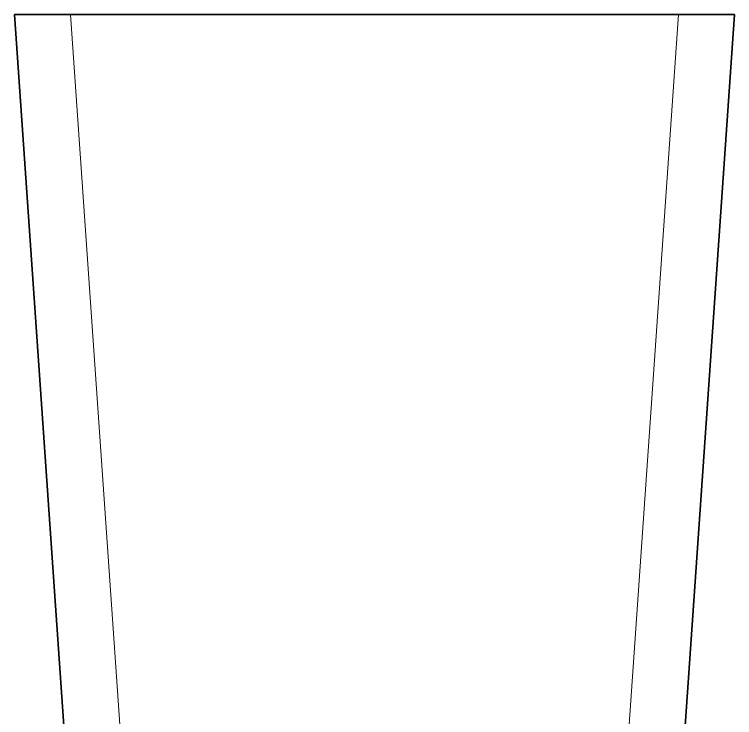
# Model space of a CAD drawing. Extents: x 16296677952 to 16296679688, y -37409618576 to -37409617304.
# Drawn here: x 16296678233.2 to 16296678297.2, y -37409618154.6 to -37409618092.1 of the extents above; entities that cross this region are included whole.
import ezdxf

# ---------------------------------------------------------------- set-up
doc = ezdxf.new("R2010")
doc.units = 0
doc.header["$LTSCALE"] = 10
doc.header["$MEASUREMENT"] = 0
doc.layers.get('0').update_dxf_attribs({"linetype": 'CONTINUOUS'})

msp = doc.modelspace()

# ---------------------------------------------------------------- linework, layer by layer
at = {"color": 7, "lineweight": 35}
for p, q in [((16296678233.16884, -37409618092.0867), (16296678239.41884, -37409618182.0867)), ((16296678292.180861, -37409618092.0867), (16296678238.156879, -37409618092.0867)), ((16296678297.16884, -37409618092.0867), (16296678290.91884, -37409618182.0867))]:
    msp.add_line(p, q, dxfattribs=at)
at = {"color": 7, "lineweight": 35, "ltscale": 0.124701}
msp.add_line((16296678233.16884, -37409618092.0867), (16296678238.156879, -37409618092.0867), dxfattribs=at)
at = {"color": 7, "lineweight": 13}
for p, q in [((16296678238.156879, -37409618092.0867), (16296678244.406879, -37409618182.0867)), ((16296678292.180861, -37409618092.0867), (16296678285.930861, -37409618182.0867))]:
    msp.add_line(p, q, dxfattribs=at)
at = {"color": 7, "lineweight": 35, "ltscale": 0.124699}
msp.add_line((16296678292.180861, -37409618092.0867), (16296678297.16884, -37409618092.0867), dxfattribs=at)

doc.saveas('drawing.dxf')
